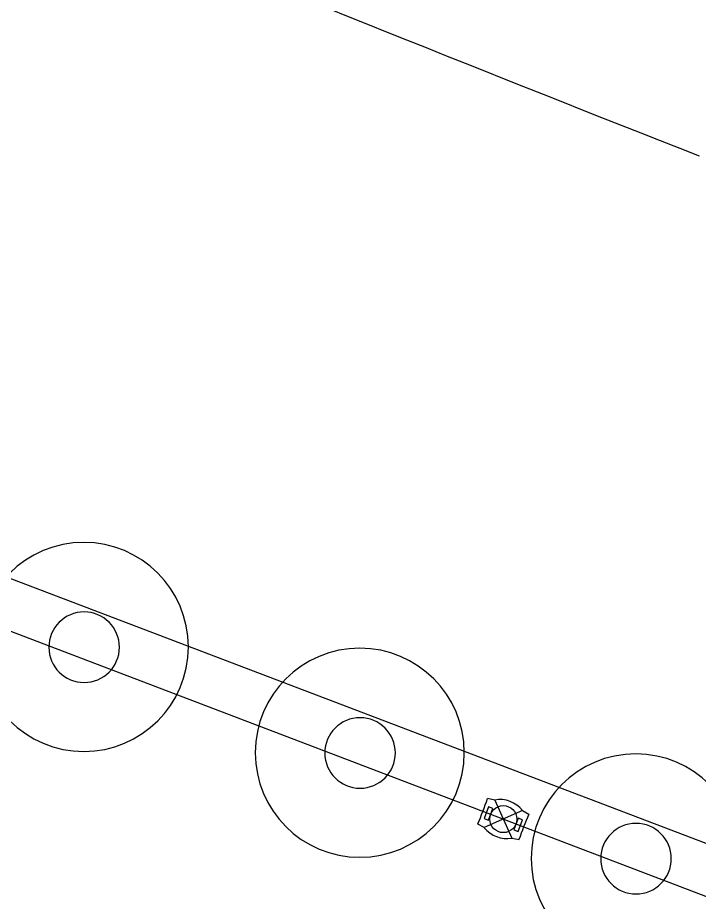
# Model space of a CAD drawing. Extents: x 2080 to 102399, y 2071 to 93424.
# Drawn here: x 79257 to 80085, y 81971 to 83046 of the extents above; entities that cross this region are included whole.
import ezdxf

# ---------------------------------------------------------------- set-up
doc = ezdxf.new("R2010")
doc.units = 0
doc.header["$LTSCALE"] = 20
doc.header["$MEASUREMENT"] = 0
for name, color, linetype in [('ELEC', 11, 'Continuous'), ('PLANTS', 3, 'Continuous'), ('proposed tree', 3, 'Continuous'), ('road', 2, 'Continuous')]:
    doc.layers.add(name, color=color, linetype=linetype)

# ---------------------------------------------------------------- blocks, each defined once
blk = doc.blocks.new('A$C35AE5E1D')
at = {"layer": 'PLANTS', "linetype": 'Continuous', "ltscale": 0.5}
for centre, radius in [((-0.5, 0), 127.1), ((0, 0), 42.9)]:
    blk.add_circle(centre, radius, dxfattribs=at)
blk = doc.blocks.new('A$C74600891')
at = {"layer": 'ELEC', "linetype": 'Continuous', "ltscale": 0.5}
for p, q in [((27.7, 56.4), (34.5, 62.2)), ((27.7, 56.4), (32, 5.8)), ((4.5, 28.9), (55.2, 33.2)), ((55.2, 33.2), (59.7, 40.9)), ((4.5, 28.9), (0, 21.3)), ((32, 5.8), (25.3, 0))]:
    blk.add_line(p, q, dxfattribs=at)
for points in [[(50, 43.1), (38.3, 53), (34.6, 48.5), (46.3, 38.7)], [(9.7, 19.1), (21.4, 9.2), (25.2, 13.7), (13.5, 23.5)]]:
    blk.add_lwpolyline(points, close=True, dxfattribs=at)
blk.add_circle((29.9, 31.1), 16.4, dxfattribs=at)
for centre, radius, start, end in [((38.6, 23.7), 34.5, 108.3904, 171.2866), ((398.5, 467.9), 545.1, 228.1009, 231.5761), ((19.2, 40.1), 36.7, 290.4655, 349.2115), ((-338.8, -405.8), 545.1, 48.1009, 51.5761)]:
    blk.add_arc(centre, radius, start, end, dxfattribs=at)

msp = doc.modelspace()

# ---------------------------------------------------------------- linework, layer by layer
at = {"linetype": 'Continuous', "ltscale": 0.5}
for p, q in [((77729.596, 82942.505), (83421.037, 80775.201)), ((77708.244, 82886.433), (82898.607, 80909.94))]:
    msp.add_line(p, q, dxfattribs=at)
at = {"layer": 'road', "linetype": 'Continuous', "ltscale": 0.5}
msp.add_arc((101601.355, 137689.493), 58883.016, 247.77265498, 248.56761369, dxfattribs=at)

# ---------------------------------------------------------------- block references
at = {"layer": 'ELEC', "ltscale": 0.5, "rotation": 289.301964973904}
msp.add_blockref('A$C74600891', (79807.781, 82089.735), dxfattribs=at)
at = {"layer": 'proposed tree', "linetype": 'Continuous', "ltscale": 0.5, "xscale": -1, "rotation": 138.6751944754381}
for p in [(79337.31, 82280.825), (79672.841, 82152.273), (80008.372, 82023.72)]:
    msp.add_blockref('A$C35AE5E1D', p, dxfattribs=at)

doc.saveas('drawing.dxf')
